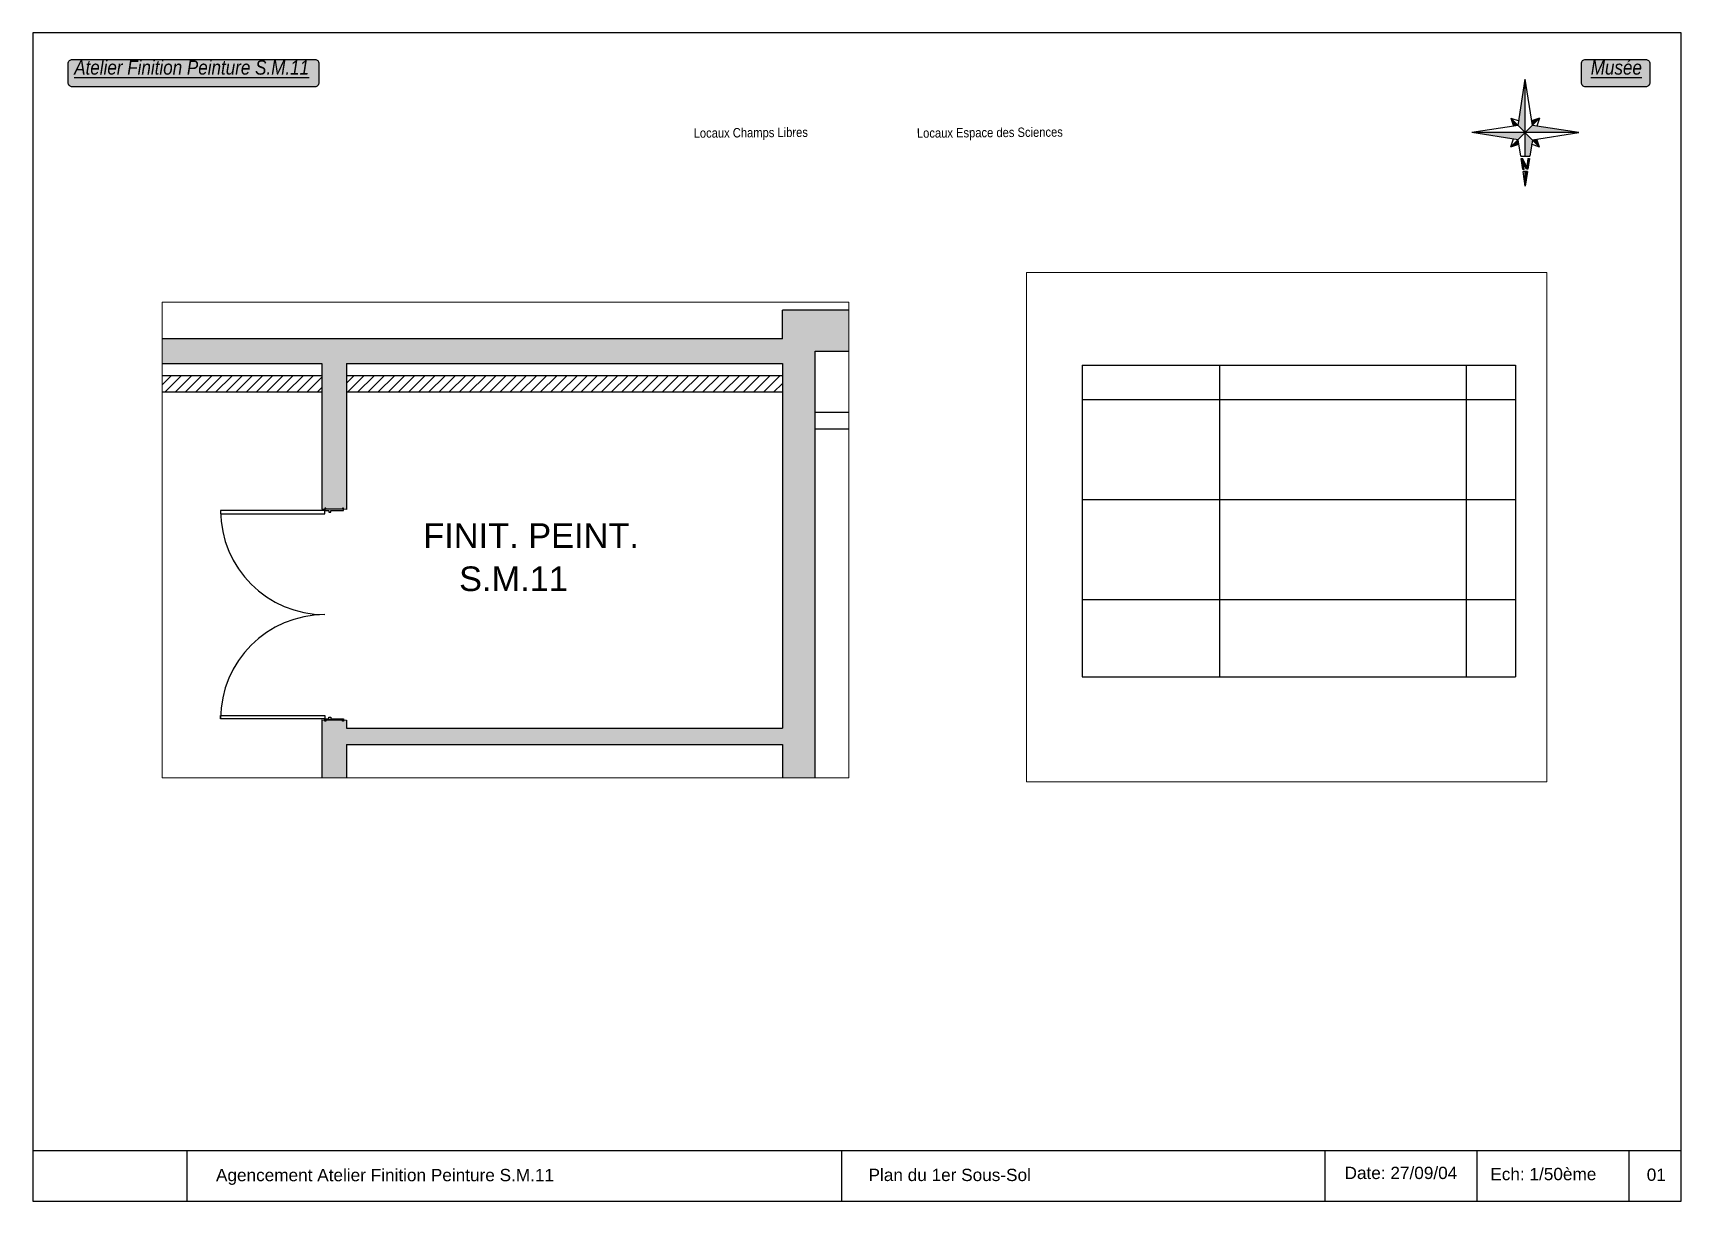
# Paper-space layout 'SM11-50é' of a CAD drawing. Header units: millimetres. Extents: x 11 to 413, y 16 to 301.
# The model-space entities are those that its viewports show. They can reach past a viewport. Long polylines and large blocks are cut down to what shows.
import ezdxf

# ---------------------------------------------------------------- set-up
doc = ezdxf.new("R2010")
doc.units = ezdxf.units.MM
doc.header["$LTSCALE"] = 0.3
doc.header["$MEASUREMENT"] = 0
doc.layers.get('0').update_dxf_attribs({"linetype": 'CONTINUOUS'})
for name, color, linetype in [('-CART', 225, 'CONTINUOUS'), ('-LEGENDE', 3, 'CONTINUOUS'), ('02-MURS-MACONNERIE', 241, 'CONTINUOUS'), ('02-MURS-PORTEUR', 1, 'CONTINUOUS'), ('05-MEN-INT', 4, 'CONTINUOUS'), ('10-ANN-NOMPIECE', 3, 'CONTINUOUS'), ('10-ANN-NOMPIECE-CODE', 171, 'CONTINUOUS'), ('14-HACH-MACONNERIE', 4, 'CONTINUOUS'), ('14-HACH-MURS', 253, 'CONTINUOUS'), ('14-HACH-ZONE-CHAMPS-LIBRE', 123, 'CONTINUOUS')]:
    doc.layers.add(name, color=color, linetype=linetype)
doc.layers.add('-FEN', color=7, linetype='CONTINUOUS', plot=False)
doc.styles.add('NDP', font='ARIAL.TTF', dxfattribs={"height": 0.2})
doc.styles.add('REPCOUP', font='ARIAL.TTF', dxfattribs={"width": 0.85, "height": 0.6})
doc.styles.add('TRAME', font='ARIAL.TTF')

# ---------------------------------------------------------------- blocks, each defined once
blk = doc.blocks.new('Nord-11')
at = {"linetype": 'Continuous'}
for points in [[(0, 34), (-1.4, 24.7), (0, 24.7)], [(1.6, 23.4), (0.7, 23.4), (1.3, 19.3), (-0.7, 23.3), (-1.6, 23.3), (-2.7, 16.4), (-1.7, 16.4), (-0.9, 21.8), (1.7, 16.4), (2.7, 16.4)], [(0, 15), (-2.9, 15), (-4.5, 4.5), (0, 0)], [(0, 0), (-34, 0), (-4.5, -4.5)], [(-4.5, 4.5), (-9.1, 9.2), (-7.4, 4.1)], [(34, 0), (4.6, 4.5), (0, 0)], [(4.5, -4.5), (0, 0), (0, -34)], [(9.2, 9.1), (4.1, 7.4), (4.5, 4.5), (4.6, 4.5)], [(-4, -7.4), (-4.5, -4.5), (-9.1, -9.1)], [(7.4, -4.1), (4.5, -4.5), (9.1, -9.2)]]:
    blk.add_hatch(color=256, dxfattribs=at).paths.add_polyline_path(points)
for p, q in [((-1.4, 24.7), (0, 34)), ((0, 34), (0, 24.7)), ((0, 34), (1.4, 24.7)), ((-2.7, 16.4), (-1.6, 23.3)), ((-1.7, 16.4), (-0.9, 21.8)), ((-1.6, 23.3), (-0.7, 23.3)), ((-1.4, 24.7), (1.4, 24.7)), ((-0.9, 21.8), (1.7, 16.4)), ((-0.7, 23.3), (1.3, 19.3)), ((0.7, 23.4), (1.3, 19.3)), ((0.7, 23.4), (1.6, 23.4)), ((1.6, 23.4), (2.7, 16.4)), ((-4.5, 4.5), (-2.9, 15)), ((2.9, 15), (-2.9, 15)), ((-1.7, 16.4), (-2.7, 16.4)), ((0, 15), (0, -34)), ((2.7, 16.4), (1.7, 16.4)), ((2.9, 15), (4.5, 4.5)), ((-4.5, 4.5), (-34, 0)), ((-34, 0), (34, 0)), ((-34, 0), (-4.5, -4.5)), ((-9.1, 9.2), (9.1, -9.2)), ((-9.1, 9.2), (-4, 7.4)), ((-9.1, 9.2), (-7.4, 4.1)), ((0, 0), (-9.1, -9.1)), ((0, 0), (9.2, 9.1)), ((9.2, 9.1), (4.1, 7.4)), ((4.5, 4.5), (34, 0)), ((4.5, -4.5), (34, 0)), ((9.2, 9.1), (7.4, 4)), ((-9.1, -9.1), (-7.4, -4.1)), ((-9.1, -9.1), (-4, -7.4)), ((-4.5, -4.5), (0, -34)), ((4.5, -4.5), (0, -34)), ((9.1, -9.2), (4, -7.4)), ((9.1, -9.2), (7.4, -4.1))]:
    blk.add_line(p, q, dxfattribs=at)
blk = doc.blocks.new('M20L125D')
for points in [[(-255.5, 1.5), (-255.5, 128.5), (-251.5, 128.5), (-251.5, 1.5)], [(-1.5, 1.5), (-1.5, 128.5), (-5.5, 128.5), (-5.5, 1.5)], [(-257, 0), (-258.5, 0), (-258.5, 1.5), (-255.5, 1.5), (-255.5, -3.5), (-253.5, -3.5), (-253.5, -6), (-255.5, -6), (-255.5, -21.5), (-258.5, -21.5), (-258.5, -20), (-257, -20)], [(0, 0), (1.5, 0), (1.5, 1.5), (-1.5, 1.5), (-1.5, -3.5), (-3.5, -3.5), (-3.5, -6), (-1.5, -6), (-1.5, -21.5), (1.5, -21.5), (1.5, -20), (0, -20)]]:
    blk.add_lwpolyline(points, close=True)
for centre, start, end in [((-255.5, 1.5), 0, 90), ((-1.5, 1.5), 90, 180)]:
    blk.add_arc(centre, 127, start, end)

msp = doc.modelspace()

# ---------------------------------------------------------------- hatches: boundary and pattern name
at = {"layer": '14-HACH-MACONNERIE'}
h = msp.add_hatch(dxfattribs=at)
h.set_pattern_fill('ANSI31', color=256, scale=0.7, style=0)
h.set_pattern_definition([(234.35057367, (57785.36794, 108093.83487), (0.07110235028, -0.05099711546), [])])
h.paths.add_polyline_path([(33370.217, 51657.651), (33357.671, 51655.585), (33357.703, 51655.388), (33363.023, 51656.264), (33363.019, 51656.292), (33363.265, 51656.332), (33363.27, 51656.305), (33370.25, 51657.454)])
h.paths.add_polyline_path([(33357.375, 51655.537), (33352.129, 51654.673), (33352.161, 51654.475), (33357.407, 51655.339)])
at = {"layer": '14-HACH-MURS'}
msp.add_hatch(color=256, dxfattribs=at).paths.add_polyline_path([(33360.724, 51671.766), (33360.477, 51671.726), (33360.327, 51672.637), (33358.962, 51672.412), (33358.913, 51672.708), (33361.409, 51673.118), (33361.325, 51673.627), (33361.523, 51673.659), (33361.606, 51673.151), (33379.918, 51676.166), (33382.736, 51659.054), (33352.234, 51654.031), (33351.815, 51654.114), (33349.071, 51670.783), (33348.939, 51670.761), (33348.89, 51671.057), (33356.378, 51672.29), (33356.426, 51671.994), (33355.007, 51671.761), (33355.486, 51668.853), (33355.19, 51668.804), (33354.711, 51671.712), (33349.465, 51670.848), (33350.65, 51663.652), (33355.896, 51664.516), (33355.417, 51667.423), (33355.714, 51667.472), (33356.434, 51663.094), (33356.138, 51663.045), (33355.929, 51664.318), (33350.683, 51663.455), (33351.43, 51658.916), (33356.676, 51659.78), (33356.556, 51660.51), (33356.852, 51660.558), (33357.021, 51659.532), (33356.725, 51659.484), (33356.709, 51659.582), (33351.463, 51658.718), (33352.186, 51654.327), (33357.432, 51655.191), (33357.142, 51656.948), (33357.438, 51656.996), (33357.728, 51655.24), (33363.048, 51656.116), (33363.019, 51656.292), (33363.265, 51656.332), (33363.294, 51656.157), (33370.274, 51657.306), (33369.99, 51659.033), (33369.891, 51659.017), (33369.859, 51659.214), (33369.958, 51659.23), (33369.936, 51659.358), (33370.134, 51659.391), (33370.472, 51657.339), (33382.391, 51659.301), (33379.671, 51675.822), (33360.574, 51672.677)])
h = msp.add_hatch(color=256, dxfattribs=at)
h.paths.add_polyline_path([(33326.86, 51665.484), (33327.156, 51665.533), (33329.718, 51649.969), (33296.871, 51644.56), (33296.526, 51644.808), (33296.033, 51644.727), (33295.992, 51644.971), (33290.746, 51644.107), (33290.787, 51643.863), (33290.293, 51643.781), (33290.221, 51644.223), (33295.96, 51645.168), (33295.952, 51645.218), (33296.149, 51645.25), (33296.198, 51644.956), (33301.542, 51645.836), (33298.749, 51662.801), (33301.594, 51663.269), (33301.422, 51664.314), (33301.619, 51664.347), (33301.791, 51663.302), (33307.412, 51664.227), (33307.461, 51663.931), (33299.094, 51662.554), (33301.838, 51645.885), (33323.908, 51649.519), (33321.163, 51666.188), (33316.114, 51665.356), (33316.488, 51663.087), (33310.403, 51662.085), (33310.03, 51664.354), (33309.997, 51664.349), (33309.948, 51664.645), (33310.277, 51664.699), (33310.326, 51664.403), (33310.227, 51664.387), (33310.568, 51662.315), (33315.962, 51663.203), (33315.621, 51665.275), (33311.332, 51664.569), (33311.283, 51664.865), (33324.706, 51667.075), (33324.755, 51666.779), (33321.459, 51666.236), (33324.204, 51649.568), (33329.341, 51650.414)])
h.paths.add_polyline_path([(33327.472, 51665.585), (33327.176, 51665.536), (33329.738, 51649.972), (33352.291, 51653.686), (33352.234, 51654.031), (33351.815, 51654.114), (33329.953, 51650.515)])
h.paths.add_polyline_path([(33332.593, 51668.07), (33327.208, 51667.183), (33327.225, 51667.084), (33326.613, 51666.984), (33326.597, 51667.082), (33326.136, 51667.007), (33326.087, 51667.303), (33332.643, 51668.382), (33332.691, 51668.086)])

# ---------------------------------------------------------------- linework, layer by layer
at = {"layer": '-LEGENDE'}
for p, q in [((33414.885, 51825.73), (33404.455, 51824.013)), ((33416.12, 51818.228), (33414.885, 51825.73)), ((33412.814, 51817.684), (33411.579, 51825.186)), ((33406.877, 51816.706), (33405.642, 51824.208)), ((33405.69, 51816.511), (33404.455, 51824.013)), ((33415.191, 51823.872), (33404.761, 51822.155)), ((33415.588, 51821.462), (33405.157, 51819.745)), ((33415.985, 51819.052), (33405.554, 51817.334)), ((33415.985, 51819.052), (33405.554, 51817.334)), ((33415.985, 51819.052), (33405.554, 51817.334)), ((33416.12, 51818.228), (33405.69, 51816.511))]:
    msp.add_line(p, q, dxfattribs=at)
at = {"layer": '02-MURS-MACONNERIE'}
for p, q in [((33357.671, 51655.585), (33363.114, 51656.482)), ((33357.703, 51655.388), (33363.023, 51656.264)), ((33352.129, 51654.673), (33357.375, 51655.537)), ((33352.161, 51654.475), (33357.407, 51655.339)), ((33329.799, 51651.452), (33351.661, 51655.052)), ((33329.831, 51651.255), (33351.693, 51654.855))]:
    msp.add_line(p, q, dxfattribs=at)
at = {"layer": '02-MURS-PORTEUR'}
for p, q in [((33349.81, 51666.293), (33351.815, 51654.114)), ((33351.43, 51658.916), (33350.683, 51663.455)), ((33356.556, 51660.51), (33356.852, 51660.558)), ((33356.676, 51659.78), (33356.556, 51660.51)), ((33357.021, 51659.532), (33356.852, 51660.558)), ((33356.676, 51659.78), (33351.43, 51658.916)), ((33356.709, 51659.582), (33351.463, 51658.718)), ((33356.725, 51659.484), (33356.709, 51659.582)), ((33357.021, 51659.532), (33356.725, 51659.484)), ((33352.234, 51654.031), (33382.736, 51659.054)), ((33352.186, 51654.327), (33351.463, 51658.718)), ((33357.142, 51656.948), (33357.438, 51656.996)), ((33357.432, 51655.191), (33357.142, 51656.948)), ((33357.728, 51655.24), (33357.438, 51656.996)), ((33363.048, 51656.116), (33357.728, 51655.24)), ((33357.432, 51655.191), (33352.186, 51654.327)), ((33351.815, 51654.114), (33329.953, 51650.515)), ((33352.234, 51654.031), (33352.291, 51653.686)), ((33329.738, 51649.972), (33352.291, 51653.686))]:
    msp.add_line(p, q, dxfattribs=at)

# ---------------------------------------------------------------- block references
at = {"layer": '05-MEN-INT', "extrusion": (0, 0, -1), "yscale": 0.009999999998770808, "zscale": -0.009999999999999995}
for p, xscale, rotation in [((-33356.803, 51660.55), -0.009999999998770808, 80.64942633056745), ((-33357.389, 51656.988), -0.01000000000478052, 80.6531863145601)]:
    msp.add_blockref('M20L125D', p, dxfattribs=dict(at, xscale=xscale, rotation=rotation))

# ---------------------------------------------------------------- texts
at = {"layer": '10-ANN-NOMPIECE', "style": 'NDP'}
for s, p in [('STOCK. MENUI.', (33355.797, 51660.769)), ('FINIT. PEINT.', (33356.142, 51657.259))]:
    msp.add_text(s, height=0.3, rotation=189.3506, dxfattribs=at).set_placement(p)
at = {"layer": '10-ANN-NOMPIECE-CODE', "style": 'NDP'}
msp.add_text('S.M.11', height=0.3, rotation=189.3506, dxfattribs=at).set_placement((33355.625, 51657.708))

psp = doc.layouts.new('SM11-50é')

# ---------------------------------------------------------------- hatches: boundary and pattern name
at = {"layer": '-LEGENDE'}
h = psp.add_hatch(color=253, dxfattribs=at)
edge = h.paths.add_edge_path()
edge.add_line((20.74, 294.39), (79.91, 294.39))
edge.add_arc((79.91, 293.39), 1, 0, 90, ccw=False)
edge.add_line((80.91, 293.39), (80.91, 288.7))
edge.add_arc((79.91, 288.7), 1, -90, 0, ccw=False)
edge.add_line((79.91, 287.7), (20.74, 287.7))
edge.add_arc((20.74, 288.7), 1, 180, 270, ccw=False)
edge.add_line((19.74, 288.7), (19.74, 293.39))
edge.add_arc((20.74, 293.39), 1, 90, 180, ccw=False)
h = psp.add_hatch(color=253, dxfattribs=at)
edge = h.paths.add_edge_path()
edge.add_line((389.84, 294.39), (404.52, 294.39))
edge.add_arc((404.52, 293.39), 1, 0, 90, ccw=False)
edge.add_line((405.52, 293.39), (405.52, 288.7))
edge.add_arc((404.52, 288.7), 1, -90, 0, ccw=False)
edge.add_line((404.52, 287.7), (389.84, 287.7))
edge.add_arc((389.84, 288.7), 1, 180, 270, ccw=False)
edge.add_line((388.84, 288.7), (388.84, 293.39))
edge.add_arc((389.84, 293.39), 1, 90, 180, ccw=False)

# ---------------------------------------------------------------- linework, layer by layer
at = {"layer": '-CART'}
for p, q in [((11.14, 28.21), (413.14, 28.21)), ((48.68, 28.21), (48.68, 15.85)), ((208.39, 28.21), (208.39, 15.85)), ((326.35, 15.85), (326.35, 28.21)), ((363.41, 15.85), (363.41, 28.21)), ((400.48, 15.85), (400.48, 28.21))]:
    psp.add_line(p, q, dxfattribs=at)
psp.add_lwpolyline([(11.14, 15.85), (413.14, 15.85), (413.14, 300.85), (11.14, 300.85)], close=True, dxfattribs=at)
at = {"layer": '-LEGENDE'}
for points in [[(20.74, 294.39), (79.91, 294.39, -0.414214), (80.91, 293.39), (80.91, 288.7, -0.414214), (79.91, 287.7), (20.74, 287.7, -0.414214), (19.74, 288.7), (19.74, 293.39, -0.414214)], [(389.84, 294.39), (404.52, 294.39, -0.414214), (405.52, 293.39), (405.52, 288.7, -0.414214), (404.52, 287.7), (389.84, 287.7, -0.414214), (388.84, 288.7), (388.84, 293.39, -0.414214)]]:
    psp.add_lwpolyline(points, format="xyb", close=True, dxfattribs=at)

# ---------------------------------------------------------------- block references
at = {"layer": '-LEGENDE', "xscale": 0.384, "yscale": 0.384, "zscale": 0.384, "rotation": 180}
psp.add_blockref('Nord-11', (375.16, 276.53), dxfattribs=at)

# ---------------------------------------------------------------- texts
at = {"layer": '-LEGENDE', "char_height": 4.5, "width": 210.4361, "attachment_point": 1, "style": 'REPCOUP'}
for s, insert in [('{\\fArial|b0|i1|c0|p34;\\H0.7778x;\\LAtelier Finition Peinture S.M.11}', (21.21, 294.18)), ('{\\fArial|b0|i1|c0|p34;\\H0.7778x;\\LMusée}', (391.13, 294.18))]:
    psp.add_mtext(s, dxfattribs=dict(at, insert=insert))
at = {"layer": '-LEGENDE', "color": 3, "width": 210.4361, "attachment_point": 1, "style": 'TRAME'}
for s, insert, char_height in [('{\\H0.8571x;Date: 27/09/04}', (331.07, 24.22), 3.5), ('Ech: 1/50ème', (366.63, 23.94), 3), ('Agencement Atelier Finition Peinture S.M.11', (55.79, 23.69), 3), ('Plan du 1er Sous-Sol', (214.96, 23.73), 3), ('01', (404.78, 23.78), 3)]:
    psp.add_mtext(s, dxfattribs=dict(at, insert=insert, char_height=char_height))
at = {"layer": '14-HACH-ZONE-CHAMPS-LIBRE', "color": 3, "char_height": 2.295, "width": 284.0887, "attachment_point": 1, "rotation": 0.4396, "style": 'REPCOUP'}
for s, insert in [('Locaux Champs Libres', (172.29, 277.57)), ('Locaux Espace des Sciences', (226.75, 277.57))]:
    psp.add_mtext(s, dxfattribs=dict(at, insert=insert))

# ---------------------------------------------------------------- viewports
at = {"layer": '-FEN', "view_twist_angle": 170.64942633}
vp = psp.add_viewport(center=(316.96, 180.27), size=(126.97, 124.207), view_center_point=(-41386.28, -45704.377), view_height=12.4207, status=3, dxfattribs=at)
vp.frozen_layers = ['14-HACH-MURS', '14-HACH-ZONE-CHAMPS-LIBRE']
vp = psp.add_viewport(center=(126.38, 177.15), size=(167.51, 116.0605), view_center_point=(-41304.931, -45551.243), view_height=5.80303, dxfattribs=at)
vp.frozen_layers = ['14-HACH-ZONE-CHAMPS-LIBRE']

doc.saveas('drawing.dxf')
